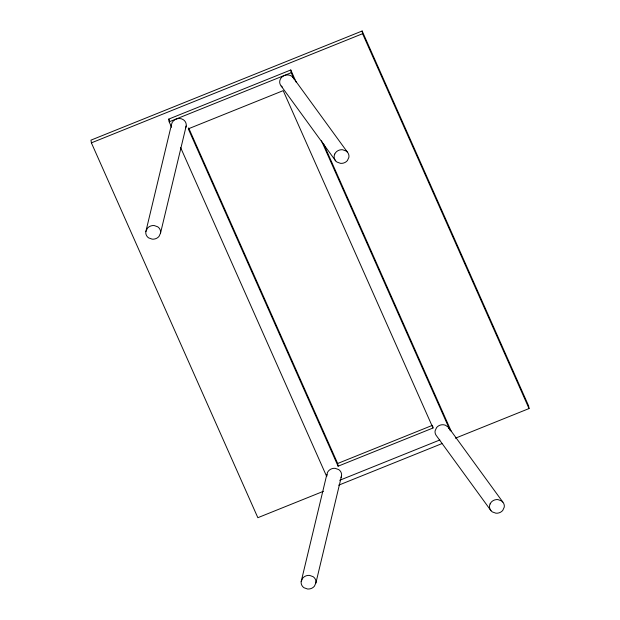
<?xml version="1.0" encoding="UTF-8"?>
<svg xmlns="http://www.w3.org/2000/svg" width="620" height="620" viewBox="0 0 620 620"><rect width="100%" height="100%" fill="white"/><g stroke="black" fill="none" stroke-linecap="round" stroke-linejoin="round"><path stroke-width="0.93" d="M326.825 476.191L327.36 472.673L328.344 471.107A7.549 6.998 -9 0 1 335.234 468.34L338.768 469.611A7.246 6.719 -9 0 1 341.543 475.858L315.898 582.932L314.394 586.226A7.549 6.998 -9 0 1 307.512 589L303.971 587.729A7.246 6.719 -9 0 1 301.196 581.482L326.841 474.409M145.84 231.632L171.484 124.558C172.306 119.296 179.149 116.754 183.411 119.761A7.246 6.719 -9 0 1 186.186 126.007L160.541 233.081L159.038 236.375A7.549 6.998 -9 0 1 152.156 239.149L148.614 237.879A7.246 6.719 -9 0 1 145.84 231.632L147.343 228.331A7.549 6.998 -9 0 1 154.233 225.556L157.767 226.827A7.246 6.719 -9 0 1 160.541 233.081M185.667 127.743L186.186 126.007M301.196 581.482L302.707 578.181A7.549 6.998 -9 0 1 309.589 575.407L313.123 576.678A7.246 6.719 -9 0 1 315.898 582.932M341.023 477.594L341.543 475.858M455.406 438.193L529.038 408.557L528.604 405.837L362.15 31L90.962 140.143L91.396 142.856L257.85 517.7L323.4 491.319M91.396 142.856L362.584 33.712L362.15 31M171.6 127.27L169.175 121.807L168.749 119.094L290.78 69.975L296.275 82.352M169.175 121.807L291.206 72.695L290.78 69.975M432.721 426.188L433.008 428.002L338.094 466.201L337.66 463.489L432.574 425.281M339.651 480.299L439.859 439.968M338.667 485.173L441.936 443.61M347.487 152.249L293.028 77.415C289.222 72.78 280.651 74.997 279.752 80.987A7.246 6.719 -9 0 0 282.526 87.234M502.843 502.099L448.392 427.265L445.361 425.18L443.494 424.762A7.549 6.998 -9 0 0 436.612 427.536L435.108 430.838A7.246 6.719 -9 0 0 436.526 435.852L490.978 510.686M281.17 86.002L335.622 160.836M293.028 77.415L293.981 78.942L291.206 72.695M448.392 427.265L449.337 428.792M362.584 33.712L529.038 408.557M323.353 143.328L451.29 431.435M321.447 140.779L450.035 430.35M433.008 428.002L283.201 90.644L188.286 128.844L338.094 466.201M188.635 127.898L337.66 463.489M168.749 119.094L169.531 120.861M180.575 147.483L326.523 476.137M334.722 154.085L334.203 155.822A7.246 6.719 -9 0 0 336.978 162.068L340.512 163.339A7.549 6.998 -9 0 0 347.394 160.572L348.905 157.271A7.246 6.719 -9 0 0 346.131 151.024L342.589 149.745A7.549 6.998 -9 0 0 335.707 152.52L334.722 154.085M490.079 503.936L489.56 505.672A7.246 6.719 -9 0 0 492.334 511.918L495.868 513.189A7.549 6.998 -9 0 0 502.75 510.423L504.262 507.121A7.246 6.719 -9 0 0 501.487 500.875L497.953 499.596A7.549 6.998 -9 0 0 491.063 502.371L490.079 503.936"/></g></svg>
